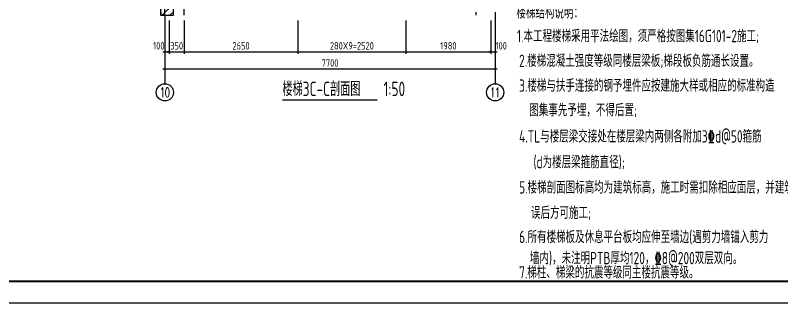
# Model space of a CAD drawing. Extents: x 169490 to 7584583, y -2399407 to 1374371.
# Drawn here: x 613756 to 631624, y 419774 to 426485 of the extents above; entities that cross this region are included whole.
import ezdxf
from ezdxf.enums import TextEntityAlignment as Align

# ---------------------------------------------------------------- set-up
doc = ezdxf.new("R2010")
doc.units = 0
doc.header["$LTSCALE"] = 100
doc.linetypes.add('D3轴线点划线', pattern=[18.5, 12, -3, 0.5, -3])
doc.layers.get('0').update_dxf_attribs({"linetype": 'CONTINUOUS'})
doc.layers.get('DEFPOINTS').update_dxf_attribs({"linetype": 'CONTINUOUS'})
for name, color, linetype in [('A-HATH(填充)', 8, 'CONTINUOUS'), ('AXIS_TEXT', 4, 'CONTINUOUS'), ('C-AXIS(轴号)', 3, 'CONTINUOUS'), ('C-AXIS-T(字)', 7, 'CONTINUOUS'), ('C-DOTE', 8, 'D3轴线点划线'), ('DIM_SYMB', 3, 'CONTINUOUS'), ('DIM标注', 7, 'CONTINUOUS'), ('PUB_TEXT', 4, 'CONTINUOUS'), ('TEXT', 7, 'CONTINUOUS'), ('WALL', 7, 'CONTINUOUS'), ('图框', 140, 'CONTINUOUS'), ('楼梯', 7, 'CONTINUOUS')]:
    doc.layers.add(name, color=color, linetype=linetype)
doc.styles.add('_TCH_AXIS', font='COMPLEX', dxfattribs={"bigfont": 'GBCBIG'})
doc.styles.add('COMPLEX', font='COMPLEX')
doc.styles.add('TSSD_Dimension', font='Tssdeng.shx', dxfattribs={"width": 0.7, "bigfont": 'tssdchn.shx'})
doc.styles.add('TSSD_REIN', font='tssdeng.shx', dxfattribs={"width": 0.7, "bigfont": 'hztxt.shx'})
doc.dimstyles.new('TSSD_50_50', dxfattribs={"dimtxt": 175, "dimasz": 50, "dimexe": 50, "dimexo": 125, "dimgap": 50, "dimtad": 1, "dimdec": 0, "dimzin": 0, "dimdsep": 46, "dimtxsty": 'TSSD_Dimension', "dimblk": 'ARCHTICK', "dimblk1": 'ARCHTICK', "dimblk2": 'ARCHTICK', "dimcen": 0, "dimdle": 50, "dimclrt": 7, "dimadec": 0, "dimazin": 0, "dimtfac": 1, "dimtdec": 0, "dimtix": 1, "dimtmove": 2, "dimatfit": 3, "dimfxl": 1, "dimtolj": 1, "dimtzin": 0, "dimarcsym": 0})

# ---------------------------------------------------------------- blocks, each defined once
blk = doc.blocks.new('_ARCHTICK')
at = {"const_width": 0.15}
blk.add_lwpolyline([(-0.5, -0.5), (0.5, 0.5)], dxfattribs=at)
blk = doc.blocks.new('*D750')
at = {"layer": 'DEFPOINTS', "color": 0, "ltscale": 10, "transparency": 16777216}
for p in [(617243, 426485), (617343, 426485), (617343, 425635)]:
    blk.add_point(p, dxfattribs=at)
at = {"layer": 'DIM标注', "color": 0, "lineweight": -2, "ltscale": 10, "transparency": 16777216}
for p, q in [((617243, 426360), (617243, 425585)), ((617343, 426360), (617343, 425585)), ((617193, 425635), (617393, 425635))]:
    blk.add_line(p, q, dxfattribs=at)
at = {"layer": 'DIM标注', "color": 0, "lineweight": -2, "ltscale": 10, "transparency": 16777216, "xscale": 50, "yscale": 50, "zscale": 50, "rotation": 180}
blk.add_blockref('_ARCHTICK', (617243, 425635), dxfattribs=at)
at = {"layer": 'DIM标注', "color": 0, "lineweight": -2, "ltscale": 10, "transparency": 16777216, "xscale": 50, "yscale": 50, "zscale": 50}
blk.add_blockref('_ARCHTICK', (617343, 425635), dxfattribs=at)
at = {"layer": 'DIM标注', "color": 7, "ltscale": 10, "transparency": 16777216, "insert": (617102, 425773), "char_height": 175, "attachment_point": 5, "style": 'TSSD_Dimension'}
blk.add_mtext('\\A1;100', dxfattribs=at)
blk = doc.blocks.new('*D751')
at = {"layer": 'DEFPOINTS', "color": 0, "ltscale": 10, "transparency": 16777216}
for p in [(617343, 426485), (617693, 426485), (617693, 425635)]:
    blk.add_point(p, dxfattribs=at)
at = {"layer": 'DIM标注', "color": 0, "lineweight": -2, "ltscale": 10, "transparency": 16777216}
for p, q in [((617343, 426360), (617343, 425585)), ((617693, 426360), (617693, 425585)), ((617343, 425635), (617293, 425635)), ((617343, 425635), (617693, 425635)), ((617693, 425635), (617743, 425635))]:
    blk.add_line(p, q, dxfattribs=at)
at = {"layer": 'DIM标注', "color": 0, "lineweight": -2, "ltscale": 10, "transparency": 16777216, "xscale": 50, "yscale": 50, "zscale": 50}
blk.add_blockref('_ARCHTICK', (617343, 425635), dxfattribs=at)
at = {"layer": 'DIM标注', "color": 0, "lineweight": -2, "ltscale": 10, "transparency": 16777216, "xscale": 50, "yscale": 50, "zscale": 50, "rotation": 180}
blk.add_blockref('_ARCHTICK', (617693, 425635), dxfattribs=at)
at = {"layer": 'DIM标注', "color": 7, "ltscale": 10, "transparency": 16777216, "insert": (617518, 425773), "char_height": 175, "attachment_point": 5, "style": 'TSSD_Dimension'}
blk.add_mtext('\\A1;350', dxfattribs=at)
blk = doc.blocks.new('*D752')
at = {"layer": 'DEFPOINTS', "color": 0, "ltscale": 10, "transparency": 16777216}
for p in [(620343, 426485), (622863, 426485), (622863, 425635)]:
    blk.add_point(p, dxfattribs=at)
at = {"layer": 'DIM标注', "color": 0, "lineweight": -2, "ltscale": 10, "transparency": 16777216}
for p, q in [((620343, 426360), (620343, 425585)), ((622863, 426360), (622863, 425585)), ((620293, 425635), (622913, 425635))]:
    blk.add_line(p, q, dxfattribs=at)
at = {"layer": 'DIM标注', "color": 0, "lineweight": -2, "ltscale": 10, "transparency": 16777216, "xscale": 50, "yscale": 50, "zscale": 50, "rotation": 180}
blk.add_blockref('_ARCHTICK', (620343, 425635), dxfattribs=at)
at = {"layer": 'DIM标注', "color": 0, "lineweight": -2, "ltscale": 10, "transparency": 16777216, "xscale": 50, "yscale": 50, "zscale": 50}
blk.add_blockref('_ARCHTICK', (622863, 425635), dxfattribs=at)
at = {"layer": 'DIM标注', "color": 7, "ltscale": 10, "transparency": 16777216, "insert": (621603, 425773), "char_height": 175, "attachment_point": 5, "style": 'TSSD_Dimension'}
blk.add_mtext('\\A1;280X9=2520', dxfattribs=at)
blk = doc.blocks.new('*D753')
at = {"layer": 'DEFPOINTS', "color": 0, "ltscale": 10, "transparency": 16777216}
for p in [(622863, 426485), (624843, 426485), (624843, 425635)]:
    blk.add_point(p, dxfattribs=at)
at = {"layer": 'DIM标注', "color": 0, "lineweight": -2, "ltscale": 10, "transparency": 16777216}
for p, q in [((622863, 426360), (622863, 425585)), ((624843, 426360), (624843, 425585)), ((622813, 425635), (624893, 425635))]:
    blk.add_line(p, q, dxfattribs=at)
at = {"layer": 'DIM标注', "color": 0, "lineweight": -2, "ltscale": 10, "transparency": 16777216, "xscale": 50, "yscale": 50, "zscale": 50, "rotation": 180}
blk.add_blockref('_ARCHTICK', (622863, 425635), dxfattribs=at)
at = {"layer": 'DIM标注', "color": 0, "lineweight": -2, "ltscale": 10, "transparency": 16777216, "xscale": 50, "yscale": 50, "zscale": 50}
blk.add_blockref('_ARCHTICK', (624843, 425635), dxfattribs=at)
at = {"layer": 'DIM标注', "color": 7, "ltscale": 10, "transparency": 16777216, "insert": (623853, 425773), "char_height": 175, "attachment_point": 5, "style": 'TSSD_Dimension'}
blk.add_mtext('\\A1;1980', dxfattribs=at)
blk = doc.blocks.new('*D754')
at = {"layer": 'DEFPOINTS', "color": 0, "ltscale": 10, "transparency": 16777216}
for p in [(624843, 426485), (624943, 426485), (624943, 425635)]:
    blk.add_point(p, dxfattribs=at)
at = {"layer": 'DIM标注', "color": 0, "lineweight": -2, "ltscale": 10, "transparency": 16777216}
for p, q in [((624843, 426360), (624843, 425585)), ((624943, 426360), (624943, 425585)), ((624843, 425635), (624793, 425635)), ((624843, 425635), (624943, 425635)), ((624943, 425635), (624993, 425635))]:
    blk.add_line(p, q, dxfattribs=at)
at = {"layer": 'DIM标注', "color": 0, "lineweight": -2, "ltscale": 10, "transparency": 16777216, "xscale": 50, "yscale": 50, "zscale": 50}
blk.add_blockref('_ARCHTICK', (624843, 425635), dxfattribs=at)
at = {"layer": 'DIM标注', "color": 0, "lineweight": -2, "ltscale": 10, "transparency": 16777216, "xscale": 50, "yscale": 50, "zscale": 50, "rotation": 180}
blk.add_blockref('_ARCHTICK', (624943, 425635), dxfattribs=at)
at = {"layer": 'DIM标注', "color": 7, "ltscale": 10, "transparency": 16777216, "insert": (625084, 425773), "char_height": 175, "attachment_point": 5, "style": 'TSSD_Dimension'}
blk.add_mtext('\\A1;100', dxfattribs=at)
blk = doc.blocks.new('*D755')
at = {"layer": 'DEFPOINTS', "color": 0, "ltscale": 10, "transparency": 16777216}
for p in [(617243, 426485), (624943, 426485), (624943, 425235)]:
    blk.add_point(p, dxfattribs=at)
at = {"layer": 'DIM标注', "color": 0, "lineweight": -2, "ltscale": 10, "transparency": 16777216}
for p, q in [((617243, 426360), (617243, 425185)), ((624943, 426360), (624943, 425185)), ((617193, 425235), (624993, 425235))]:
    blk.add_line(p, q, dxfattribs=at)
at = {"layer": 'DIM标注', "color": 0, "lineweight": -2, "ltscale": 10, "transparency": 16777216, "xscale": 50, "yscale": 50, "zscale": 50, "rotation": 180}
blk.add_blockref('_ARCHTICK', (617243, 425235), dxfattribs=at)
at = {"layer": 'DIM标注', "color": 0, "lineweight": -2, "ltscale": 10, "transparency": 16777216, "xscale": 50, "yscale": 50, "zscale": 50}
blk.add_blockref('_ARCHTICK', (624943, 425235), dxfattribs=at)
at = {"layer": 'DIM标注', "color": 7, "ltscale": 10, "transparency": 16777216, "insert": (621093, 425373), "char_height": 175, "attachment_point": 5, "style": 'TSSD_Dimension'}
blk.add_mtext('\\A1;7700', dxfattribs=at)
blk = doc.blocks.new('_AXISO')
blk.add_circle((0, 0), 0.5)
at = {"layer": 'AXIS_TEXT', "style": 'COMPLEX', "width": 1.041667}
blk.add_attdef('A', text='', height=0.56, dxfattribs=at).set_placement((-0.25, -0.28), (0.25, -0.28), align=Align.FIT)
blk = doc.blocks.new('*D907')
at = {"layer": 'DEFPOINTS', "color": 0, "ltscale": 10, "transparency": 16777216}
for p in [(617693, 426485), (620343, 426485), (620343, 425635)]:
    blk.add_point(p, dxfattribs=at)
at = {"layer": 'DIM标注', "color": 0, "lineweight": -2, "ltscale": 10, "transparency": 16777216}
for p, q in [((617693, 426360), (617693, 425585)), ((620343, 426360), (620343, 425585)), ((617643, 425635), (620393, 425635))]:
    blk.add_line(p, q, dxfattribs=at)
at = {"layer": 'DIM标注', "color": 0, "lineweight": -2, "ltscale": 10, "transparency": 16777216, "xscale": 50, "yscale": 50, "zscale": 50, "rotation": 180}
blk.add_blockref('_ARCHTICK', (617693, 425635), dxfattribs=at)
at = {"layer": 'DIM标注', "color": 0, "lineweight": -2, "ltscale": 10, "transparency": 16777216, "xscale": 50, "yscale": 50, "zscale": 50}
blk.add_blockref('_ARCHTICK', (620343, 425635), dxfattribs=at)
at = {"layer": 'DIM标注', "color": 7, "ltscale": 10, "transparency": 16777216, "insert": (619018, 425773), "char_height": 175, "attachment_point": 5, "style": 'TSSD_Dimension'}
blk.add_mtext('\\A1;2650', dxfattribs=at)

msp = doc.modelspace()

# ---------------------------------------------------------------- hatches: boundary and pattern name
at = {"layer": 'A-HATH(填充)'}
h = msp.add_hatch(dxfattribs=at)
h.set_pattern_fill('钢筋混凝土', color=256, scale=50, style=0)
h.set_pattern_definition([(45, (-743540.04, -328953.47), (-88.388348, 88.388348), []), (50, (-743540.04, -328953.47), (358.63009, -31.37607), [37.5, -412.5]), (355, (-743540.04, -328953.47), (-69.37567, 376.09607), [30, -330]), (100.4514, (-743510.16, -328956.08), (289.25469, 344.71977), [31.870095, -350.57106]), (46.1842, (-743540.04, -328853.47), (533.62052, -82.75951), [56.25, -618.75]), (96.6356, (-743495.57, -328860.36), (467.33135, 487.05894), [47.80514, -525.8565]), (351.1842, (-743540.04, -328853.47), (467.33097, 487.0593), [45, -495]), (21, (-743490.04, -328878.47), (298.453526, -201.309445), [37.5, -412.5]), (326, (-743490.04, -328878.47), (121.65767, 362.57502), [30, -330]), (71.4514, (-743465.17, -328895.24), (420.111314, 161.26525), [31.870095, -350.57106]), (37.5, (-743540.04, -328953.47), (6.079928, 166.446927), [0, -326, 0, -335, 0, -331.25]), (7.5, (-743540.04, -328953.47), (131.534769, 197.205856), [0, -191, 0, -318.5, 0, -126.25]), (327.5, (-743651.54, -328953.47), (266.911218, -11.277436), [0, -125, 0, -390, 0, -517.5]), (317.5, (-743701.54, -328953.47), (291.593085, 50.05249), [0, -162.5, 0, -259, 0, -367.5])])
h.paths.add_polyline_path([(617442.7, 427185.1), (617142.7, 427185.1), (617142.7, 426485.1), (617442.7, 426485.1)])

# ---------------------------------------------------------------- linework, layer by layer
at = {"layer": 'C-AXIS(轴号)'}
for p, q in [((617242.7, 426485.1), (617242.7, 424885.1)), ((624942.7, 426485.1), (624942.7, 424885.1))]:
    msp.add_line(p, q, dxfattribs=at)
at = {"layer": 'C-DOTE', "ltscale": 0.5}
for p, q in [((617242.7, 426485.1), (617242.7, 438585.1)), ((617692.7, 426485.1), (617692.7, 438585.1)), ((624492.7, 438585.1), (624492.7, 426485.1)), ((624942.7, 438585.1), (624942.7, 426485.1))]:
    msp.add_line(p, q, dxfattribs=at)
at = {"layer": 'DIM_SYMB', "const_width": 35}
msp.add_lwpolyline([(619983.9, 424508.9), (622199.8, 424508.9)], dxfattribs=at)
at = {"layer": 'WALL'}
msp.add_lwpolyline([(617442.7, 427185.1), (617142.7, 427185.1), (617142.7, 426485.1), (617442.7, 426485.1)], close=True, dxfattribs=at)
at = {"layer": '图框'}
msp.add_lwpolyline([(593777.8, 419774.2), (635827.8, 419774.2), (635827.8, 449474.2), (593777.8, 449474.2)], close=True, dxfattribs=at)
at = {"layer": '图框', "const_width": 50}
msp.add_lwpolyline([(595027.8, 420274.2), (635327.8, 420274.2), (635327.8, 448974.2), (595027.8, 448974.2)], close=True, dxfattribs=at)

# ---------------------------------------------------------------- block references
at = {"layer": 'C-AXIS(轴号)'}
ref = msp.add_blockref('_AXISO', (617242.7, 424685.1), dxfattribs=dict(at, xscale=400, yscale=400, zscale=400))
ref.add_attrib('A', '10', dxfattribs={"layer": 'C-AXIS-T(字)', "height": 226.27, "style": '_TCH_AXIS', "width": 0.724138}).set_placement((617129.5, 424571.9), (617355.8, 424571.9), align=Align.FIT)
ref = msp.add_blockref('_AXISO', (624942.7, 424685.1), dxfattribs=dict(at, xscale=400, yscale=400, zscale=400))
ref.add_attrib('A', '11', dxfattribs={"layer": 'C-AXIS-T(字)', "height": 226.27, "style": '_TCH_AXIS', "width": 0.875}).set_placement((624829.5, 424571.9), (625055.8, 424571.9), align=Align.FIT)

# ---------------------------------------------------------------- texts
at = {"layer": 'PUB_TEXT', "ltscale": 10, "style": 'TSSD_REIN', "width": 0.7}
for s, p in [('楼梯3C-C剖面图', (619983.9, 424597.5)), ('1:50', (622339.8, 424597.5))]:
    msp.add_text(s, height=337.59, dxfattribs=at).set_placement(p)
at = {"layer": 'TEXT', "style": 'TSSD_REIN', "width": 0.7}
for s, p in [('1.本工程楼梯采用平法绘图，须严格按图集16G101-2施工;', (625452.2, 425857.2)), ('2.楼梯混凝土强度等级同楼层梁板;梯段板负筋通长设置。', (625501.9, 425278.4)), ('3.楼梯与扶手连接的钢予埋件应按建施大样或相应的标准构造', (625501.9, 424699.6)), ('图集事先予埋，不得后置;', (625739.8, 424127.6)), ('4.TL与楼层梁交接处在楼层梁内两侧各附加3\x84d@50箍筋', (625501.9, 423513.6)), ('(d为楼层梁箍筋直径);', (625836.4, 422913.3)), ('5.楼梯剖面图标高均为建筑标高，施工时需扣除相应面层，并建筑图纸核对无', (625501.9, 422322.5)), ('误后方可施工;', (625777.8, 421730.8)), ('6.所有楼梯板及休息平台板均应伸至墙边(遇剪力墙锚入剪力', (625501.9, 421165))]:
    msp.add_text(s, height=288, dxfattribs=at).set_placement(p)
at = {"layer": 'TEXT', "color": 42, "style": 'TSSD_REIN', "width": 0.7}
msp.add_text('墙内)，未注明PTB厚均120，%%1328@200双层双向。', height=288, dxfattribs=at).set_placement((625755.4, 420671.8))
at = {"layer": 'TEXT', "color": 1, "style": 'TSSD_REIN', "width": 0.7}
msp.add_text('7.梯柱、梯梁的抗震等级同主楼抗震等级。', height=288, dxfattribs=at).set_placement((625501.9, 420337.5))
at = {"layer": '楼梯', "color": 7, "style": 'TSSD_REIN', "width": 0.7}
msp.add_text('楼梯结构说明：', height=288, dxfattribs=at).set_placement((625438.8, 426408.2))

# ---------------------------------------------------------------- dimensions: what is measured, and where the dimension line sits
at = {"layer": 'DIM标注', "ltscale": 10}
for base, p1, p2, picture, middle in [((617342.7, 425635.1), (617242.7, 426485.1), (617342.7, 426485.1), '*D750', (617101.5, 425772.6)), ((624942.7, 425635.1), (624842.7, 426485.1), (624942.7, 426485.1), '*D754', (625083.8, 425772.6))]:
    dim = msp.add_linear_dim(base=base, p1=p1, p2=p2, angle=0, dimstyle='TSSD_50_50', dxfattribs=at)
    dim.commit()
    dim.dimension.update_dxf_attribs({"geometry": picture, "text_midpoint": middle, "dimtype": 161})
for p1, p2, distance, picture, middle in [((617242.7, 426485.1), (624942.7, 426485.1), -1250, '*D755', (621092.7, 425372.6)), ((617342.7, 426485.1), (617692.7, 426485.1), -850, '*D751', (617517.7, 425772.6)), ((617692.7, 426485.1), (620342.7, 426485.1), -850, '*D907', (619017.7, 425772.6)), ((622862.7, 426485.1), (624842.7, 426485.1), -850, '*D753', (623852.7, 425772.6))]:
    dim = msp.add_aligned_dim(p1=p1, p2=p2, distance=distance, dimstyle='TSSD_50_50', dxfattribs=at)
    dim.commit()
    dim.dimension.update_dxf_attribs({"geometry": picture, "text_midpoint": middle})
dim = msp.add_aligned_dim(p1=(620342.7, 426485.1), p2=(622862.7, 426485.1), distance=-850, text='280X9=2520', dimstyle='TSSD_50_50', dxfattribs=at)
dim.commit()
dim.dimension.update_dxf_attribs({"geometry": '*D752', "text_midpoint": (621602.7, 425772.6)})

doc.saveas('drawing.dxf')
